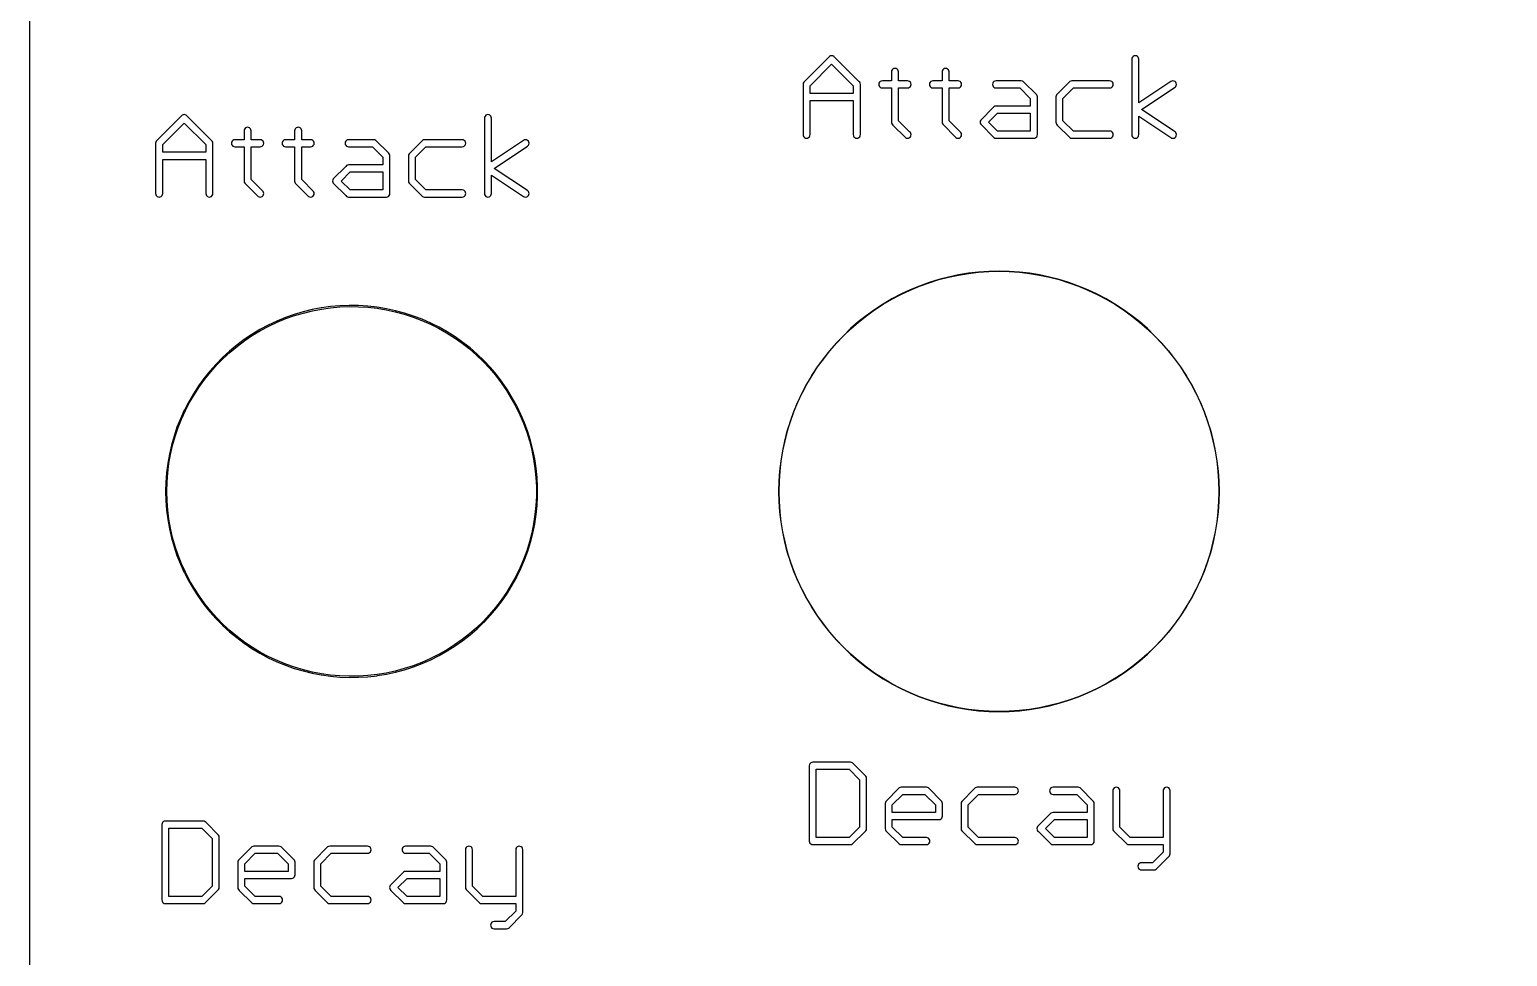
# Model space of a CAD drawing. Extents: x 3 to 66, y 0 to 129.
# Drawn here: x 2.71 to 34.6, y 85.11 to 105.1 of the extents above; entities that cross this region are included whole.
import ezdxf

# ---------------------------------------------------------------- set-up
doc = ezdxf.new("R2010")
doc.units = 0

msp = doc.modelspace()

# ---------------------------------------------------------------- linework, layer by layer
at = {"color": 34, "true_color": 0x008000}
for points in [[(2.7051, 0.3175, 0), (63.32474, 0.3175, 0), (63.32474, 128.81864, 0), (2.7051, 128.81864, 0), (2.7051, 0.3175, 0)], [(19.40999, 103.9638, 0), (19.39915, 103.94256, 0), (19.39543, 103.91902, 0), (19.39543, 102.83444, 0), (19.39915, 102.81089, 0), (19.40999, 102.78965, 0), (19.42685, 102.77279, 0), (19.44809, 102.76196, 0), (19.47163, 102.75824, 0), (19.49518, 102.76196, 0), (19.51642, 102.77279, 0), (19.53328, 102.78965, 0), (19.54411, 102.81089, 0), (19.54783, 102.83444, 0), (19.54783, 103.57103, 0), (20.48002, 103.57103, 0), (20.48002, 102.83444, 0), (20.48374, 102.81089, 0), (20.49457, 102.78965, 0), (20.51143, 102.77279, 0), (20.53267, 102.76196, 0), (20.55622, 102.75824, 0), (20.57976, 102.76196, 0), (20.601, 102.77279, 0), (20.61786, 102.78965, 0), (20.62869, 102.81089, 0), (20.63242, 102.83444, 0), (20.63242, 103.91902, 0), (20.62869, 103.94256, 0), (20.61786, 103.9638, 0), (20.601, 103.98066, 0), (20.05744, 104.52168, 0), (20.0362, 104.53251, 0), (20.01266, 104.53623, 0), (19.98911, 104.53251, 0), (19.96787, 104.52168, 0), (19.40999, 103.9638, 0)], [(20.48002, 103.72343, 0), (19.54783, 103.72343, 0), (19.54783, 103.88878, 0), (20.01276, 104.35371, 0), (20.48002, 103.88863, 0), (20.48002, 103.72343, 0)], [(27.37866, 102.75824, 0), (27.4022, 102.76196, 0), (27.42344, 102.77279, 0), (27.4403, 102.78965, 0), (27.45113, 102.81089, 0), (27.45486, 102.83444, 0), (27.45113, 102.85798, 0), (27.4403, 102.87922, 0), (27.42344, 102.89608, 0), (26.70304, 103.3756, 0), (27.42344, 103.85737, 0), (27.4403, 103.87423, 0), (27.45113, 103.89547, 0), (27.45486, 103.91902, 0), (27.45113, 103.94256, 0), (27.4403, 103.9638, 0), (27.42344, 103.98066, 0), (27.4022, 103.99149, 0), (27.37866, 103.99522, 0), (27.35511, 103.99149, 0), (27.33387, 103.98066, 0), (26.64206, 103.51801, 0), (26.64206, 104.46003, 0), (26.63833, 104.48358, 0), (26.6275, 104.50482, 0), (26.61064, 104.52168, 0), (26.5894, 104.53251, 0), (26.56586, 104.53623, 0), (26.54231, 104.53251, 0), (26.52107, 104.52168, 0), (26.50421, 104.50482, 0), (26.49338, 104.48358, 0), (26.48966, 104.46003, 0), (26.48966, 102.83444, 0), (26.49338, 102.81089, 0), (26.50421, 102.78965, 0), (26.52107, 102.77279, 0), (26.54231, 102.76196, 0), (26.56586, 102.75824, 0), (26.5894, 102.76196, 0), (26.61064, 102.77279, 0), (26.6275, 102.78965, 0), (26.63833, 102.81089, 0), (26.64206, 102.83444, 0), (26.64206, 103.23328, 0), (27.33387, 102.77279, 0), (27.35511, 102.76196, 0), (27.37866, 102.75824, 0)], [(21.65096, 102.75824, 0), (21.6745, 102.76196, 0), (21.69574, 102.77279, 0), (21.7126, 102.78965, 0), (21.72343, 102.81089, 0), (21.72716, 102.83444, 0), (21.72343, 102.85798, 0), (21.7126, 102.87922, 0), (21.69574, 102.89608, 0), (21.45538, 103.13419, 0), (21.45538, 103.84282, 0), (21.65096, 103.84282, 0), (21.6745, 103.84654, 0), (21.69574, 103.85737, 0), (21.7126, 103.87423, 0), (21.72343, 103.89547, 0), (21.72716, 103.91902, 0), (21.72343, 103.94256, 0), (21.7126, 103.9638, 0), (21.69574, 103.98066, 0), (21.6745, 103.99149, 0), (21.65096, 103.99522, 0), (21.45538, 103.99522, 0), (21.45538, 104.18825, 0), (21.45165, 104.2118, 0), (21.44082, 104.23304, 0), (21.42396, 104.2499, 0), (21.40272, 104.26073, 0), (21.37918, 104.26445, 0), (21.35563, 104.26073, 0), (21.33439, 104.2499, 0), (21.31753, 104.23304, 0), (21.3067, 104.2118, 0), (21.30298, 104.18825, 0), (21.30298, 103.99522, 0), (21.1074, 103.99522, 0), (21.08385, 103.99149, 0), (21.06261, 103.98066, 0), (21.04575, 103.9638, 0), (21.03492, 103.94256, 0), (21.0312, 103.91902, 0), (21.03492, 103.89547, 0), (21.04575, 103.87423, 0), (21.06261, 103.85737, 0), (21.08385, 103.84654, 0), (21.1074, 103.84282, 0), (21.30298, 103.84282, 0), (21.30298, 103.10367, 0), (21.3067, 103.08013, 0), (21.31753, 103.05889, 0), (21.33439, 103.04203, 0), (21.60617, 102.77279, 0), (21.62741, 102.76196, 0), (21.65096, 102.75824, 0)], [(22.69583, 102.77279, 0), (22.71707, 102.76196, 0), (22.74062, 102.75824, 0), (22.76416, 102.76196, 0), (22.7854, 102.77279, 0), (22.80226, 102.78965, 0), (22.81309, 102.81089, 0), (22.81682, 102.83444, 0), (22.81309, 102.85798, 0), (22.80226, 102.87922, 0), (22.54758, 103.1339, 0), (22.54758, 103.84282, 0), (22.74062, 103.84282, 0), (22.76416, 103.84654, 0), (22.7854, 103.85737, 0), (22.80226, 103.87423, 0), (22.81309, 103.89547, 0), (22.81682, 103.91902, 0), (22.81309, 103.94256, 0), (22.80226, 103.9638, 0), (22.7854, 103.98066, 0), (22.76416, 103.99149, 0), (22.74062, 103.99522, 0), (22.54758, 103.99522, 0), (22.54758, 104.18825, 0), (22.54385, 104.2118, 0), (22.53302, 104.23304, 0), (22.51616, 104.2499, 0), (22.49492, 104.26073, 0), (22.47138, 104.26445, 0), (22.44783, 104.26073, 0), (22.42659, 104.2499, 0), (22.40973, 104.23304, 0), (22.3989, 104.2118, 0), (22.39518, 104.18825, 0), (22.39518, 103.99522, 0), (22.1996, 103.99522, 0), (22.17605, 103.99149, 0), (22.15481, 103.98066, 0), (22.13795, 103.9638, 0), (22.12712, 103.94256, 0), (22.1234, 103.91902, 0), (22.12712, 103.89547, 0), (22.13795, 103.87423, 0), (22.15481, 103.85737, 0), (22.17605, 103.84654, 0), (22.1996, 103.84282, 0), (22.39518, 103.84282, 0), (22.39518, 103.10367, 0), (22.3989, 103.08013, 0), (22.40973, 103.05889, 0), (22.69583, 102.77279, 0)], [(23.56104, 103.99522, 0), (23.53749, 103.99149, 0), (23.51625, 103.98066, 0), (23.49939, 103.9638, 0), (23.48856, 103.94256, 0), (23.48484, 103.91902, 0), (23.48856, 103.89547, 0), (23.49939, 103.87423, 0), (23.51625, 103.85737, 0), (23.53749, 103.84654, 0), (23.56104, 103.84282, 0), (24.07436, 103.84282, 0), (24.30017, 103.61701, 0), (24.30017, 103.45165, 0), (23.56104, 103.45165, 0), (23.53749, 103.44793, 0), (23.51625, 103.4371, 0), (23.49939, 103.42024, 0), (23.23015, 103.14846, 0), (23.21932, 103.12722, 0), (23.2156, 103.10367, 0), (23.21932, 103.08013, 0), (23.23015, 103.05889, 0), (23.51625, 102.77279, 0), (23.53749, 102.76196, 0), (23.56104, 102.75824, 0), (24.37637, 102.75824, 0), (24.39992, 102.76196, 0), (24.42116, 102.77279, 0), (24.43802, 102.78965, 0), (24.44885, 102.81089, 0), (24.45257, 102.83444, 0), (24.45257, 103.64723, 0), (24.44885, 103.67078, 0), (24.43802, 103.69202, 0), (24.14938, 103.98066, 0), (24.12814, 103.99149, 0), (24.1046, 103.99522, 0), (23.56104, 103.99522, 0)], [(26.01214, 102.75824, 0), (26.03568, 102.76196, 0), (26.05692, 102.77279, 0), (26.07378, 102.78965, 0), (26.08461, 102.81089, 0), (26.08834, 102.83444, 0), (26.08461, 102.85798, 0), (26.07378, 102.87922, 0), (26.05692, 102.89608, 0), (26.03568, 102.90691, 0), (26.01214, 102.91064, 0), (25.22942, 102.91064, 0), (25.00376, 103.13419, 0), (25.00376, 103.61701, 0), (25.22957, 103.84282, 0), (26.01214, 103.84282, 0), (26.03568, 103.84654, 0), (26.05692, 103.85737, 0), (26.07378, 103.87423, 0), (26.08461, 103.89547, 0), (26.08834, 103.91902, 0), (26.08461, 103.94256, 0), (26.07378, 103.9638, 0), (26.05692, 103.98066, 0), (26.03568, 103.99149, 0), (26.01214, 103.99522, 0), (25.19934, 103.99522, 0), (25.17579, 103.99149, 0), (25.15455, 103.98066, 0), (24.86591, 103.69202, 0), (24.85508, 103.67078, 0), (24.85136, 103.64723, 0), (24.85136, 103.10367, 0), (24.85508, 103.08013, 0), (24.86591, 103.05889, 0), (24.88277, 103.04203, 0), (25.15455, 102.77279, 0), (25.17579, 102.76196, 0), (25.19934, 102.75824, 0), (26.01214, 102.75824, 0)], [(5.43999, 102.6938, 0), (5.42916, 102.67256, 0), (5.42543, 102.64901, 0), (5.42543, 101.56444, 0), (5.42916, 101.54089, 0), (5.43999, 101.51965, 0), (5.45685, 101.50279, 0), (5.47809, 101.49196, 0), (5.50163, 101.48824, 0), (5.52518, 101.49196, 0), (5.54642, 101.50279, 0), (5.56328, 101.51965, 0), (5.57411, 101.54089, 0), (5.57783, 101.56444, 0), (5.57783, 102.30103, 0), (6.51001, 102.30103, 0), (6.51001, 101.56444, 0), (6.51374, 101.54089, 0), (6.52457, 101.51965, 0), (6.54143, 101.50279, 0), (6.56267, 101.49196, 0), (6.58621, 101.48824, 0), (6.60976, 101.49196, 0), (6.631, 101.50279, 0), (6.64786, 101.51965, 0), (6.65869, 101.54089, 0), (6.66241, 101.56444, 0), (6.66241, 102.64901, 0), (6.65869, 102.67256, 0), (6.64786, 102.6938, 0), (6.631, 102.71066, 0), (6.08744, 103.25168, 0), (6.0662, 103.26251, 0), (6.04266, 103.26623, 0), (6.01911, 103.26251, 0), (5.99787, 103.25168, 0), (5.43999, 102.6938, 0)], [(6.51001, 102.45343, 0), (5.57783, 102.45343, 0), (5.57783, 102.61878, 0), (6.04276, 103.08371, 0), (6.51001, 102.61864, 0), (6.51001, 102.45343, 0)], [(13.40866, 101.48824, 0), (13.4322, 101.49196, 0), (13.45344, 101.50279, 0), (13.4703, 101.51965, 0), (13.48113, 101.54089, 0), (13.48486, 101.56444, 0), (13.48113, 101.58798, 0), (13.4703, 101.60922, 0), (13.45344, 101.62608, 0), (12.73304, 102.1056, 0), (13.45344, 102.58737, 0), (13.4703, 102.60423, 0), (13.48113, 102.62547, 0), (13.48486, 102.64901, 0), (13.48113, 102.67256, 0), (13.4703, 102.6938, 0), (13.45344, 102.71066, 0), (13.4322, 102.72149, 0), (13.40866, 102.72521, 0), (13.38511, 102.72149, 0), (13.36387, 102.71066, 0), (12.67206, 102.24801, 0), (12.67206, 103.19003, 0), (12.66833, 103.21358, 0), (12.6575, 103.23482, 0), (12.64064, 103.25168, 0), (12.6194, 103.26251, 0), (12.59586, 103.26623, 0), (12.57231, 103.26251, 0), (12.55107, 103.25168, 0), (12.53421, 103.23482, 0), (12.52338, 103.21358, 0), (12.51966, 103.19003, 0), (12.51966, 101.56444, 0), (12.52338, 101.54089, 0), (12.53421, 101.51965, 0), (12.55107, 101.50279, 0), (12.57231, 101.49196, 0), (12.59586, 101.48824, 0), (12.6194, 101.49196, 0), (12.64064, 101.50279, 0), (12.6575, 101.51965, 0), (12.66833, 101.54089, 0), (12.67206, 101.56444, 0), (12.67206, 101.96328, 0), (13.36387, 101.50279, 0), (13.38511, 101.49196, 0), (13.40866, 101.48824, 0)], [(24.30017, 102.91064, 0), (23.59126, 102.91064, 0), (23.39801, 103.10389, 0), (23.59155, 103.29925, 0), (24.30017, 103.29925, 0), (24.30017, 102.91064, 0)], [(7.68096, 101.48824, 0), (7.7045, 101.49196, 0), (7.72574, 101.50279, 0), (7.7426, 101.51965, 0), (7.75343, 101.54089, 0), (7.75716, 101.56444, 0), (7.75343, 101.58798, 0), (7.7426, 101.60922, 0), (7.72574, 101.62608, 0), (7.48538, 101.86419, 0), (7.48538, 102.57281, 0), (7.68096, 102.57281, 0), (7.7045, 102.57654, 0), (7.72574, 102.58737, 0), (7.7426, 102.60423, 0), (7.75343, 102.62547, 0), (7.75716, 102.64901, 0), (7.75343, 102.67256, 0), (7.7426, 102.6938, 0), (7.72574, 102.71066, 0), (7.7045, 102.72149, 0), (7.68096, 102.72521, 0), (7.48538, 102.72521, 0), (7.48538, 102.91825, 0), (7.48165, 102.9418, 0), (7.47082, 102.96304, 0), (7.45396, 102.9799, 0), (7.43272, 102.99073, 0), (7.40918, 102.99445, 0), (7.38563, 102.99073, 0), (7.36439, 102.9799, 0), (7.34753, 102.96304, 0), (7.3367, 102.9418, 0), (7.33298, 102.91825, 0), (7.33298, 102.72521, 0), (7.1374, 102.72521, 0), (7.11385, 102.72149, 0), (7.09261, 102.71066, 0), (7.07575, 102.6938, 0), (7.06492, 102.67256, 0), (7.0612, 102.64901, 0), (7.06492, 102.62547, 0), (7.07575, 102.60423, 0), (7.09261, 102.58737, 0), (7.11385, 102.57654, 0), (7.1374, 102.57281, 0), (7.33298, 102.57281, 0), (7.33298, 101.83367, 0), (7.3367, 101.81013, 0), (7.34753, 101.78889, 0), (7.36439, 101.77203, 0), (7.63617, 101.50279, 0), (7.65741, 101.49196, 0), (7.68096, 101.48824, 0)], [(8.72583, 101.50279, 0), (8.74707, 101.49196, 0), (8.77061, 101.48824, 0), (8.79416, 101.49196, 0), (8.8154, 101.50279, 0), (8.83226, 101.51965, 0), (8.84309, 101.54089, 0), (8.84681, 101.56444, 0), (8.84309, 101.58798, 0), (8.83226, 101.60922, 0), (8.57757, 101.86391, 0), (8.57757, 102.57281, 0), (8.77061, 102.57281, 0), (8.79416, 102.57654, 0), (8.8154, 102.58737, 0), (8.83226, 102.60423, 0), (8.84309, 102.62547, 0), (8.84681, 102.64901, 0), (8.84309, 102.67256, 0), (8.83226, 102.6938, 0), (8.8154, 102.71066, 0), (8.79416, 102.72149, 0), (8.77061, 102.72521, 0), (8.57757, 102.72521, 0), (8.57757, 102.91825, 0), (8.57385, 102.9418, 0), (8.56302, 102.96304, 0), (8.54616, 102.9799, 0), (8.52492, 102.99073, 0), (8.50137, 102.99445, 0), (8.47783, 102.99073, 0), (8.45659, 102.9799, 0), (8.43973, 102.96304, 0), (8.4289, 102.9418, 0), (8.42517, 102.91825, 0), (8.42517, 102.72521, 0), (8.2296, 102.72521, 0), (8.20604, 102.72149, 0), (8.18481, 102.71066, 0), (8.16794, 102.6938, 0), (8.15712, 102.67256, 0), (8.1534, 102.64901, 0), (8.15712, 102.62547, 0), (8.16794, 102.60423, 0), (8.18481, 102.58737, 0), (8.20604, 102.57654, 0), (8.2296, 102.57281, 0), (8.42517, 102.57281, 0), (8.42517, 101.83367, 0), (8.4289, 101.81013, 0), (8.43973, 101.78889, 0), (8.72583, 101.50279, 0)], [(9.59104, 102.72521, 0), (9.56748, 102.72149, 0), (9.54625, 102.71066, 0), (9.52938, 102.6938, 0), (9.51856, 102.67256, 0), (9.51484, 102.64901, 0), (9.51856, 102.62547, 0), (9.52938, 102.60423, 0), (9.54625, 102.58737, 0), (9.56748, 102.57654, 0), (9.59104, 102.57281, 0), (10.10437, 102.57281, 0), (10.33018, 102.347, 0), (10.33018, 102.18166, 0), (9.59104, 102.18166, 0), (9.56748, 102.17793, 0), (9.54625, 102.1671, 0), (9.52938, 102.15024, 0), (9.26015, 101.87846, 0), (9.24932, 101.85722, 0), (9.2456, 101.83367, 0), (9.24932, 101.81013, 0), (9.26015, 101.78889, 0), (9.52937, 101.51967, 0), (9.52938, 101.51965, 0), (9.54625, 101.50279, 0), (9.56748, 101.49196, 0), (9.59104, 101.48824, 0), (10.40638, 101.48824, 0), (10.42991, 101.49196, 0), (10.45116, 101.50279, 0), (10.46801, 101.51965, 0), (10.47885, 101.54089, 0), (10.48258, 101.56444, 0), (10.48258, 102.37723, 0), (10.47885, 102.40078, 0), (10.46801, 102.42202, 0), (10.45116, 102.43888, 0), (10.45114, 102.43889, 0), (10.17938, 102.71066, 0), (10.15814, 102.72149, 0), (10.1346, 102.72521, 0), (9.59104, 102.72521, 0)], [(12.04214, 101.48824, 0), (12.06568, 101.49196, 0), (12.08692, 101.50279, 0), (12.10378, 101.51965, 0), (12.11461, 101.54089, 0), (12.11834, 101.56444, 0), (12.11461, 101.58798, 0), (12.10378, 101.60922, 0), (12.08692, 101.62608, 0), (12.06568, 101.63691, 0), (12.04214, 101.64064, 0), (11.25942, 101.64064, 0), (11.03376, 101.86419, 0), (11.03376, 102.34701, 0), (11.25956, 102.57281, 0), (12.04214, 102.57281, 0), (12.06568, 102.57654, 0), (12.08692, 102.58737, 0), (12.10378, 102.60423, 0), (12.11461, 102.62547, 0), (12.11834, 102.64901, 0), (12.11461, 102.67256, 0), (12.10378, 102.6938, 0), (12.08692, 102.71066, 0), (12.06568, 102.72149, 0), (12.04214, 102.72521, 0), (11.22933, 102.72521, 0), (11.20579, 102.72149, 0), (11.18455, 102.71066, 0), (10.89591, 102.42202, 0), (10.88508, 102.40078, 0), (10.88136, 102.37723, 0), (10.88136, 101.83367, 0), (10.88508, 101.81013, 0), (10.89591, 101.78889, 0), (10.91277, 101.77203, 0), (11.18455, 101.50279, 0), (11.20579, 101.49196, 0), (11.22933, 101.48824, 0), (12.04214, 101.48824, 0)], [(10.33018, 101.64064, 0), (9.62126, 101.64064, 0), (9.42801, 101.83389, 0), (9.62156, 102.02926, 0), (10.33018, 102.02926, 0), (10.33018, 101.64064, 0)], [(23.4061, 99.88423, 0), (23.18512, 99.86899, 0), (22.96922, 99.84359, 0), (22.96882, 99.84352, 0), (22.75038, 99.80796, 0), (22.53702, 99.76224, 0), (22.32366, 99.7089, 0), (22.11538, 99.64286, 0), (21.9071, 99.5692, 0), (21.70644, 99.48538, 0), (21.50578, 99.3914, 0), (21.50543, 99.39122, 0), (21.31239, 99.28962, 0), (21.12443, 99.17786, 0), (20.93901, 99.05848, 0), (20.7612, 98.92894, 0), (20.58849, 98.79432, 0), (20.42339, 98.64954, 0), (20.26591, 98.49714, 0), (20.26563, 98.49686, 0), (20.11323, 98.33938, 0), (19.96845, 98.17428, 0), (19.83383, 98.00156, 0), (19.70429, 97.82376, 0), (19.58491, 97.63834, 0), (19.47315, 97.45038, 0), (19.47297, 97.45003, 0), (19.37155, 97.25734, 0), (19.37137, 97.25699, 0), (19.27739, 97.05633, 0), (19.19357, 96.85567, 0), (19.11991, 96.64739, 0), (19.05387, 96.43911, 0), (19.00053, 96.22575, 0), (18.9548, 96.01239, 0), (18.95474, 96.01199, 0), (18.95474, 96.01198, 0), (18.91925, 95.79395, 0), (18.91918, 95.79355, 0), (18.89379, 95.57766, 0), (18.87854, 95.35668, 0), (18.87346, 95.13824, 0), (18.87854, 94.9198, 0), (18.89379, 94.69882, 0), (18.91918, 94.48292, 0), (18.91925, 94.48252, 0), (18.9548, 94.26408, 0), (19.00053, 94.05072, 0), (19.05387, 93.83736, 0), (19.11991, 93.62908, 0), (19.19357, 93.4208, 0), (19.27739, 93.22014, 0), (19.37137, 93.01948, 0), (19.37155, 93.01913, 0), (19.47315, 92.82609, 0), (19.58491, 92.63813, 0), (19.70429, 92.45271, 0), (19.83383, 92.27491, 0), (19.96845, 92.10219, 0), (20.11323, 91.93709, 0), (20.26563, 91.77961, 0), (20.26591, 91.77933, 0), (20.42339, 91.62693, 0), (20.58849, 91.48215, 0), (20.7612, 91.34753, 0), (20.93901, 91.21799, 0), (21.12443, 91.09861, 0), (21.31239, 90.98685, 0), (21.50543, 90.88525, 0), (21.50578, 90.88507, 0), (21.70644, 90.79109, 0), (21.9071, 90.70727, 0), (22.11538, 90.63361, 0), (22.32366, 90.56757, 0), (22.53702, 90.51423, 0), (22.75038, 90.46851, 0), (22.75078, 90.46844, 0), (22.75079, 90.46844, 0), (22.96882, 90.43295, 0), (22.96922, 90.43288, 0), (23.18512, 90.40749, 0), (23.4061, 90.39224, 0), (23.62454, 90.38717, 0), (23.84297, 90.39224, 0), (24.06396, 90.40749, 0), (24.27986, 90.43288, 0), (24.28025, 90.43295, 0), (24.49828, 90.46844, 0), (24.4983, 90.46844, 0), (24.49869, 90.46851, 0), (24.71205, 90.51423, 0), (24.92541, 90.56757, 0), (25.13369, 90.63361, 0), (25.34197, 90.70727, 0), (25.54263, 90.79109, 0), (25.74329, 90.88507, 0), (25.74364, 90.88525, 0), (25.93668, 90.98685, 0), (26.12464, 91.09861, 0), (26.31006, 91.21799, 0), (26.48786, 91.34753, 0), (26.66058, 91.48215, 0), (26.82568, 91.62693, 0), (26.98316, 91.77933, 0), (26.98344, 91.77961, 0), (27.13584, 91.93709, 0), (27.28062, 92.10219, 0), (27.41524, 92.27491, 0), (27.54478, 92.45271, 0), (27.66416, 92.63813, 0), (27.77592, 92.82609, 0), (27.87752, 93.01913, 0), (27.8777, 93.01948, 0), (27.97168, 93.22014, 0), (28.0555, 93.4208, 0), (28.12916, 93.62908, 0), (28.1952, 93.83736, 0), (28.24854, 94.05072, 0), (28.29426, 94.26408, 0), (28.32982, 94.48252, 0), (28.32989, 94.48292, 0), (28.35529, 94.69882, 0), (28.37053, 94.9198, 0), (28.37561, 95.13824, 0), (28.37053, 95.35668, 0), (28.35529, 95.57766, 0), (28.32989, 95.79355, 0), (28.32982, 95.79395, 0), (28.29433, 96.01198, 0), (28.29433, 96.01199, 0), (28.29426, 96.01239, 0), (28.24854, 96.22575, 0), (28.1952, 96.43911, 0), (28.12916, 96.64739, 0), (28.0555, 96.85567, 0), (27.97168, 97.05633, 0), (27.8777, 97.25699, 0), (27.87752, 97.25734, 0), (27.7761, 97.45003, 0), (27.77592, 97.45038, 0), (27.66416, 97.63834, 0), (27.54478, 97.82376, 0), (27.41524, 98.00156, 0), (27.28062, 98.17428, 0), (27.13584, 98.33938, 0), (26.98344, 98.49686, 0), (26.98316, 98.49714, 0), (26.82568, 98.64954, 0), (26.66058, 98.79432, 0), (26.48786, 98.92894, 0), (26.31006, 99.05848, 0), (26.12464, 99.17786, 0), (25.93668, 99.28962, 0), (25.74364, 99.39122, 0), (25.74329, 99.3914, 0), (25.54263, 99.48538, 0), (25.34197, 99.5692, 0), (25.13369, 99.64286, 0), (24.92541, 99.7089, 0), (24.71205, 99.76224, 0), (24.49869, 99.80796, 0), (24.28025, 99.84352, 0), (24.27986, 99.84359, 0), (24.06396, 99.86899, 0), (23.84297, 99.88423, 0), (23.62454, 99.88931, 0), (23.4061, 99.88423, 0)], [(24.06396, 90.41003, 0), (23.84297, 90.39479, 0), (23.62454, 90.38971, 0), (23.4061, 90.39479, 0), (23.18512, 90.41003, 0), (22.96922, 90.43543, 0), (22.9692, 90.43543, 0), (22.75117, 90.47092, 0), (22.53781, 90.51664, 0), (22.32445, 90.56998, 0), (22.11617, 90.63602, 0), (21.90789, 90.70968, 0), (21.70723, 90.7935, 0), (21.50664, 90.88745, 0), (21.31388, 90.9889, 0), (21.12592, 91.10066, 0), (20.9405, 91.22004, 0), (20.76269, 91.34958, 0), (20.58998, 91.4842, 0), (20.42488, 91.62898, 0), (20.26753, 91.78124, 0), (20.11527, 91.93858, 0), (19.9705, 92.10368, 0), (19.83588, 92.2764, 0), (19.70634, 92.4542, 0), (19.58696, 92.63962, 0), (19.4752, 92.82758, 0), (19.37378, 93.02027, 0), (19.2798, 93.22093, 0), (19.19597, 93.42159, 0), (19.12231, 93.62987, 0), (19.05628, 93.83815, 0), (19.00293, 94.05151, 0), (18.95722, 94.26487, 0), (18.92173, 94.4829, 0), (18.92173, 94.48292, 0), (18.89633, 94.69882, 0), (18.88109, 94.9198, 0), (18.87601, 95.13824, 0), (18.88109, 95.35668, 0), (18.89633, 95.57766, 0), (18.92173, 95.79355, 0), (18.92173, 95.79357, 0), (18.95722, 96.0116, 0), (19.00293, 96.22496, 0), (19.05628, 96.43832, 0), (19.12231, 96.6466, 0), (19.19597, 96.85488, 0), (19.2798, 97.05554, 0), (19.37375, 97.25613, 0), (19.4752, 97.44889, 0), (19.58696, 97.63685, 0), (19.70634, 97.82227, 0), (19.83588, 98.00007, 0), (19.9705, 98.17279, 0), (20.11527, 98.33789, 0), (20.26753, 98.49523, 0), (20.42488, 98.64749, 0), (20.58998, 98.79227, 0), (20.76269, 98.92689, 0), (20.9405, 99.05643, 0), (21.12592, 99.17581, 0), (21.31388, 99.28757, 0), (21.50664, 99.38902, 0), (21.70723, 99.48297, 0), (21.90789, 99.56679, 0), (22.11617, 99.64045, 0), (22.32445, 99.70649, 0), (22.53781, 99.75983, 0), (22.75117, 99.80555, 0), (22.9693, 99.84106, 0), (23.18512, 99.86644, 0), (23.4061, 99.88169, 0), (23.62454, 99.88676, 0), (23.84297, 99.88169, 0), (24.06396, 99.86644, 0), (24.27975, 99.84106, 0), (24.4979, 99.80555, 0), (24.71126, 99.75983, 0), (24.92462, 99.70649, 0), (25.1329, 99.64045, 0), (25.34118, 99.56679, 0), (25.54184, 99.48297, 0), (25.74243, 99.38902, 0), (25.93519, 99.28757, 0), (26.12315, 99.17581, 0), (26.30857, 99.05643, 0), (26.48637, 98.92689, 0), (26.65909, 98.79227, 0), (26.82419, 98.64749, 0), (26.98153, 98.49523, 0), (27.13379, 98.33789, 0), (27.27857, 98.17279, 0), (27.41319, 98.00007, 0), (27.54273, 97.82227, 0), (27.66211, 97.63685, 0), (27.77387, 97.44889, 0), (27.87532, 97.25613, 0), (27.96927, 97.05554, 0), (28.05309, 96.85488, 0), (28.12675, 96.6466, 0), (28.19279, 96.43832, 0), (28.24613, 96.22496, 0), (28.29185, 96.0116, 0), (28.32734, 95.79357, 0), (28.32734, 95.79355, 0), (28.35274, 95.57766, 0), (28.36798, 95.35668, 0), (28.37306, 95.13824, 0), (28.36798, 94.9198, 0), (28.35274, 94.69882, 0), (28.32734, 94.48292, 0), (28.32734, 94.4829, 0), (28.29185, 94.26487, 0), (28.24613, 94.05151, 0), (28.19279, 93.83815, 0), (28.12675, 93.62987, 0), (28.05309, 93.42159, 0), (27.96927, 93.22093, 0), (27.87529, 93.02027, 0), (27.77387, 92.82758, 0), (27.66211, 92.63962, 0), (27.54273, 92.4542, 0), (27.41319, 92.2764, 0), (27.27857, 92.10368, 0), (27.13379, 91.93858, 0), (26.98153, 91.78124, 0), (26.82419, 91.62898, 0), (26.65909, 91.4842, 0), (26.48637, 91.34958, 0), (26.30857, 91.22004, 0), (26.12315, 91.10066, 0), (25.93519, 90.9889, 0), (25.74243, 90.88745, 0), (25.54184, 90.7935, 0), (25.34118, 90.70968, 0), (25.1329, 90.63602, 0), (24.92462, 90.56998, 0), (24.71126, 90.51664, 0), (24.4979, 90.47092, 0), (24.27987, 90.43543, 0), (24.27986, 90.43543, 0), (24.06396, 90.41003, 0)], [(9.40307, 99.14382, 0), (9.20242, 99.12603, 0), (9.00428, 99.09809, 0), (9.00037, 99.09747, 0), (8.80225, 99.05937, 0), (8.60666, 99.01111, 0), (8.41363, 98.95523, 0), (8.22566, 98.88919, 0), (8.03771, 98.81299, 0), (7.85737, 98.72663, 0), (7.85383, 98.72483, 0), (7.67603, 98.63085, 0), (7.50331, 98.52671, 0), (7.33567, 98.41495, 0), (7.17565, 98.29303, 0), (7.02071, 98.16603, 0), (6.87085, 98.02887, 0), (6.86804, 98.02606, 0), (6.72834, 97.88382, 0), (6.59372, 97.73396, 0), (6.46672, 97.57648, 0), (6.34988, 97.41392, 0), (6.24066, 97.24628, 0), (6.13906, 97.07356, 0), (6.04508, 96.89322, 0), (6.04328, 96.88968, 0), (5.962, 96.7068, 0), (5.8858, 96.52138, 0), (5.8223, 96.33088, 0), (5.76642, 96.13784, 0), (5.72324, 95.94226, 0), (5.68768, 95.74414, 0), (5.68706, 95.74022, 0), (5.66166, 95.53956, 0), (5.64642, 95.3389, 0), (5.64134, 95.13824, 0), (5.64642, 94.93757, 0), (5.66166, 94.73692, 0), (5.68706, 94.53626, 0), (5.68768, 94.53233, 0), (5.72324, 94.33421, 0), (5.76642, 94.13863, 0), (5.8223, 93.94559, 0), (5.8858, 93.75509, 0), (5.962, 93.56967, 0), (6.04328, 93.38679, 0), (6.04508, 93.38325, 0), (6.13906, 93.20291, 0), (6.24066, 93.03019, 0), (6.34988, 92.86255, 0), (6.46672, 92.69999, 0), (6.59372, 92.54251, 0), (6.72834, 92.39265, 0), (6.86804, 92.25041, 0), (6.87085, 92.2476, 0), (7.02071, 92.11044, 0), (7.17565, 91.98344, 0), (7.33567, 91.86152, 0), (7.50331, 91.74976, 0), (7.67603, 91.64562, 0), (7.85383, 91.55164, 0), (7.85737, 91.54984, 0), (8.03771, 91.46348, 0), (8.22566, 91.38728, 0), (8.41363, 91.32124, 0), (8.60666, 91.26536, 0), (8.80225, 91.2171, 0), (9.00037, 91.179, 0), (9.00428, 91.17837, 0), (9.20242, 91.15044, 0), (9.40307, 91.13266, 0), (9.60373, 91.12504, 0), (9.80439, 91.12758, 0), (10.00505, 91.14027, 0), (10.20572, 91.16314, 0), (10.20964, 91.16376, 0), (10.40776, 91.19678, 0), (10.60334, 91.23996, 0), (10.79892, 91.29076, 0), (10.98942, 91.35426, 0), (11.17738, 91.42538, 0), (11.3628, 91.50666, 0), (11.5406, 91.59556, 0), (11.54414, 91.59736, 0), (11.7194, 91.69642, 0), (11.88958, 91.80564, 0), (12.05468, 91.92248, 0), (12.21216, 92.0444, 0), (12.36456, 92.17648, 0), (12.50934, 92.31618, 0), (12.51215, 92.31899, 0), (12.64931, 92.46631, 0), (12.77885, 92.61871, 0), (12.90077, 92.77873, 0), (13.01507, 92.94383, 0), (13.12175, 93.11655, 0), (13.21827, 93.29181, 0), (13.22007, 93.29535, 0), (13.30643, 93.47569, 0), (13.38517, 93.66111, 0), (13.45629, 93.85161, 0), (13.51471, 94.04211, 0), (13.56551, 94.23769, 0), (13.60615, 94.43327, 0), (13.60678, 94.43719, 0), (13.63726, 94.63786, 0), (13.65758, 94.83598, 0), (13.66773, 95.03664, 0), (13.66773, 95.23984, 0), (13.65758, 95.44049, 0), (13.63726, 95.63861, 0), (13.60678, 95.83928, 0), (13.60615, 95.8432, 0), (13.56551, 96.03878, 0), (13.51471, 96.23436, 0), (13.45629, 96.42486, 0), (13.38517, 96.61536, 0), (13.30643, 96.80078, 0), (13.22007, 96.98112, 0), (13.21827, 96.98466, 0), (13.12175, 97.15992, 0), (13.01507, 97.33264, 0), (12.90077, 97.49774, 0), (12.77885, 97.65776, 0), (12.64931, 97.81016, 0), (12.51215, 97.95748, 0), (12.50934, 97.96029, 0), (12.36456, 98.09999, 0), (12.21216, 98.23207, 0), (12.05468, 98.35399, 0), (11.88958, 98.47083, 0), (11.7194, 98.58005, 0), (11.54414, 98.67911, 0), (11.5406, 98.68091, 0), (11.3628, 98.76981, 0), (11.17738, 98.85109, 0), (10.98942, 98.92221, 0), (10.79892, 98.98571, 0), (10.60334, 99.03651, 0), (10.40776, 99.07969, 0), (10.20964, 99.11271, 0), (10.20572, 99.11334, 0), (10.00505, 99.13619, 0), (9.80439, 99.14889, 0), (9.60373, 99.15143, 0), (9.40307, 99.14382, 0)], [(10.00505, 91.16567, 0), (9.80439, 91.15297, 0), (9.60373, 91.15043, 0), (9.40307, 91.15806, 0), (9.20242, 91.17584, 0), (9.00696, 91.20339, 0), (8.8101, 91.24125, 0), (8.61452, 91.28951, 0), (8.42148, 91.34539, 0), (8.23352, 91.41143, 0), (8.04556, 91.48763, 0), (7.86665, 91.5733, 0), (7.69096, 91.66617, 0), (7.51824, 91.77031, 0), (7.3506, 91.88207, 0), (7.19058, 92.00399, 0), (7.03564, 92.13099, 0), (6.88628, 92.2677, 0), (6.74889, 92.40758, 0), (6.61427, 92.55744, 0), (6.48727, 92.71492, 0), (6.37043, 92.87748, 0), (6.26121, 93.04512, 0), (6.15961, 93.21784, 0), (6.06717, 93.39522, 0), (5.98615, 93.57752, 0), (5.90995, 93.76294, 0), (5.84645, 93.95344, 0), (5.79057, 94.14648, 0), (5.74739, 94.34206, 0), (5.71225, 94.53782, 0), (5.68705, 94.73692, 0), (5.67181, 94.93757, 0), (5.66673, 95.13824, 0), (5.67181, 95.3389, 0), (5.68705, 95.53956, 0), (5.71225, 95.73861, 0), (5.74739, 95.93441, 0), (5.79057, 96.12999, 0), (5.84645, 96.32303, 0), (5.90995, 96.51353, 0), (5.98615, 96.69895, 0), (6.06717, 96.88125, 0), (6.15961, 97.05863, 0), (6.26121, 97.23135, 0), (6.37043, 97.39899, 0), (6.48727, 97.56155, 0), (6.61427, 97.71903, 0), (6.74889, 97.86889, 0), (6.88628, 98.00877, 0), (7.03564, 98.14548, 0), (7.19058, 98.27248, 0), (7.3506, 98.3944, 0), (7.51824, 98.50616, 0), (7.69096, 98.6103, 0), (7.86665, 98.70317, 0), (8.04556, 98.78884, 0), (8.23352, 98.86504, 0), (8.42148, 98.93108, 0), (8.61452, 98.98696, 0), (8.8101, 99.03522, 0), (9.00696, 99.07308, 0), (9.20242, 99.10064, 0), (9.40307, 99.11842, 0), (9.60373, 99.12603, 0), (9.80439, 99.1235, 0), (10.00505, 99.1108, 0), (10.20506, 99.08802, 0), (10.39991, 99.05554, 0), (10.59549, 99.01236, 0), (10.79107, 98.96156, 0), (10.98157, 98.89806, 0), (11.16953, 98.82694, 0), (11.35495, 98.74566, 0), (11.52967, 98.6583, 0), (11.70447, 98.5595, 0), (11.87465, 98.45028, 0), (12.03975, 98.33344, 0), (12.19723, 98.21152, 0), (12.34963, 98.07944, 0), (12.4925, 97.94158, 0), (12.62876, 97.79523, 0), (12.7583, 97.64283, 0), (12.88022, 97.48281, 0), (12.99452, 97.31771, 0), (13.1012, 97.14499, 0), (13.19692, 96.97119, 0), (13.28228, 96.79293, 0), (13.36102, 96.60751, 0), (13.43214, 96.41701, 0), (13.49056, 96.22651, 0), (13.54136, 96.03093, 0), (13.58191, 95.83577, 0), (13.61185, 95.63861, 0), (13.63217, 95.44049, 0), (13.64233, 95.23984, 0), (13.64233, 95.03664, 0), (13.63217, 94.83598, 0), (13.61185, 94.63786, 0), (13.58191, 94.4407, 0), (13.54136, 94.24554, 0), (13.49056, 94.04996, 0), (13.43214, 93.85946, 0), (13.36102, 93.66896, 0), (13.28228, 93.48354, 0), (13.19692, 93.30528, 0), (13.1012, 93.13148, 0), (12.99452, 92.95876, 0), (12.88022, 92.79366, 0), (12.7583, 92.63364, 0), (12.62876, 92.48124, 0), (12.4925, 92.33489, 0), (12.34963, 92.19703, 0), (12.19723, 92.06495, 0), (12.03975, 91.94303, 0), (11.87465, 91.82619, 0), (11.70447, 91.71697, 0), (11.52967, 91.61817, 0), (11.35495, 91.53081, 0), (11.16953, 91.44953, 0), (10.98157, 91.37841, 0), (10.79107, 91.31491, 0), (10.59549, 91.26411, 0), (10.39991, 91.22093, 0), (10.20506, 91.18845, 0), (10.00505, 91.16567, 0)], [(19.60626, 89.29624, 0), (19.5827, 89.29251, 0), (19.56147, 89.28168, 0), (19.5446, 89.26482, 0), (19.53378, 89.24358, 0), (19.53006, 89.22004, 0), (19.53006, 87.59444, 0), (19.53378, 87.57089, 0), (19.5446, 87.54965, 0), (19.56147, 87.53279, 0), (19.5827, 87.52196, 0), (19.60626, 87.51824, 0), (20.4216, 87.51824, 0), (20.44513, 87.52196, 0), (20.46638, 87.53279, 0), (20.7356, 87.80202, 0), (20.73562, 87.80203, 0), (20.75247, 87.81889, 0), (20.76331, 87.84013, 0), (20.76702, 87.86368, 0), (20.76702, 88.94825, 0), (20.76331, 88.9718, 0), (20.75247, 88.99304, 0), (20.48323, 89.26482, 0), (20.46638, 89.28168, 0), (20.44513, 89.29251, 0), (20.4216, 89.29624, 0), (19.60626, 89.29624, 0)], [(20.39137, 87.67064, 0), (19.68246, 87.67064, 0), (19.68246, 89.14384, 0), (20.39107, 89.14384, 0), (20.61462, 88.91818, 0), (20.61462, 87.89389, 0), (20.39137, 87.67064, 0)], [(22.35268, 88.06298, 0), (22.37392, 88.07381, 0), (22.39078, 88.09067, 0), (22.40161, 88.11191, 0), (22.40534, 88.13546, 0), (22.40534, 88.40723, 0), (22.40161, 88.43078, 0), (22.39078, 88.45202, 0), (22.10214, 88.74066, 0), (22.0809, 88.75149, 0), (22.05736, 88.75522, 0), (21.51634, 88.75522, 0), (21.49279, 88.75149, 0), (21.47155, 88.74066, 0), (21.18291, 88.45202, 0), (21.17208, 88.43078, 0), (21.16836, 88.40723, 0), (21.16836, 87.86368, 0), (21.17208, 87.84013, 0), (21.18291, 87.81889, 0), (21.19977, 87.80203, 0), (21.47155, 87.53279, 0), (21.49279, 87.52196, 0), (21.51634, 87.51824, 0), (22.05736, 87.51824, 0), (22.0809, 87.52196, 0), (22.10214, 87.53279, 0), (22.119, 87.54965, 0), (22.12983, 87.57089, 0), (22.13356, 87.59444, 0), (22.12983, 87.61798, 0), (22.119, 87.63922, 0), (22.10214, 87.65608, 0), (22.0809, 87.66691, 0), (22.05736, 87.67064, 0), (21.54642, 87.67064, 0), (21.32076, 87.89419, 0), (21.32076, 88.05926, 0), (22.32914, 88.05926, 0), (22.35268, 88.06298, 0)], [(23.10731, 87.53279, 0), (23.12855, 87.52196, 0), (23.15209, 87.51824, 0), (23.96744, 87.51824, 0), (23.99098, 87.52196, 0), (24.01222, 87.53279, 0), (24.02908, 87.54965, 0), (24.03991, 87.57089, 0), (24.04364, 87.59444, 0), (24.03991, 87.61798, 0), (24.02908, 87.63922, 0), (24.01222, 87.65608, 0), (23.99098, 87.66691, 0), (23.96744, 87.67064, 0), (23.18232, 87.67064, 0), (22.95906, 87.8939, 0), (22.95906, 88.37715, 0), (23.18262, 88.60282, 0), (23.96744, 88.60282, 0), (23.99098, 88.60654, 0), (24.01222, 88.61737, 0), (24.02908, 88.63423, 0), (24.03991, 88.65547, 0), (24.04364, 88.67902, 0), (24.03991, 88.70256, 0), (24.02908, 88.7238, 0), (24.01222, 88.74066, 0), (23.99098, 88.75149, 0), (23.96744, 88.75522, 0), (23.15209, 88.75522, 0), (23.12855, 88.75149, 0), (23.10731, 88.74066, 0), (23.09045, 88.7238, 0), (22.82121, 88.45202, 0), (22.81038, 88.43078, 0), (22.80666, 88.40723, 0), (22.80666, 87.86368, 0), (22.81038, 87.84013, 0), (22.82121, 87.81889, 0), (23.10731, 87.53279, 0)], [(24.7904, 88.75522, 0), (24.76685, 88.75149, 0), (24.74561, 88.74066, 0), (24.72875, 88.7238, 0), (24.71792, 88.70256, 0), (24.7142, 88.67902, 0), (24.71792, 88.65547, 0), (24.72875, 88.63423, 0), (24.74561, 88.61737, 0), (24.76685, 88.60654, 0), (24.7904, 88.60282, 0), (25.30118, 88.60282, 0), (25.52699, 88.37701, 0), (25.52699, 88.21166, 0), (24.7904, 88.21166, 0), (24.76685, 88.20793, 0), (24.74561, 88.1971, 0), (24.45697, 87.90846, 0), (24.44614, 87.88722, 0), (24.44242, 87.86368, 0), (24.44614, 87.84013, 0), (24.45697, 87.81889, 0), (24.47383, 87.80203, 0), (24.74561, 87.53279, 0), (24.76685, 87.52196, 0), (24.7904, 87.51824, 0), (25.60319, 87.51824, 0), (25.62674, 87.52196, 0), (25.64798, 87.53279, 0), (25.66484, 87.54965, 0), (25.67567, 87.57089, 0), (25.67939, 87.59444, 0), (25.67939, 88.40723, 0), (25.67567, 88.43078, 0), (25.66484, 88.45202, 0), (25.3762, 88.74066, 0), (25.35496, 88.75149, 0), (25.33142, 88.75522, 0), (24.7904, 88.75522, 0)], [(27.30314, 87.27787, 0), (27.31397, 87.29911, 0), (27.3177, 87.32266, 0), (27.3177, 88.67902, 0), (27.31397, 88.70256, 0), (27.30314, 88.7238, 0), (27.28628, 88.74066, 0), (27.26504, 88.75149, 0), (27.2415, 88.75522, 0), (27.21795, 88.75149, 0), (27.19671, 88.74066, 0), (27.17985, 88.7238, 0), (27.16902, 88.70256, 0), (27.1653, 88.67902, 0), (27.1653, 87.67064, 0), (26.45638, 87.67064, 0), (26.23312, 87.8939, 0), (26.23312, 88.67902, 0), (26.22939, 88.70256, 0), (26.21856, 88.7238, 0), (26.2017, 88.74066, 0), (26.18046, 88.75149, 0), (26.15692, 88.75522, 0), (26.13337, 88.75149, 0), (26.11213, 88.74066, 0), (26.09527, 88.7238, 0), (26.08444, 88.70256, 0), (26.08072, 88.67902, 0), (26.08072, 87.86368, 0), (26.08444, 87.84013, 0), (26.09527, 87.81889, 0), (26.38137, 87.53279, 0), (26.40261, 87.52196, 0), (26.42616, 87.51824, 0), (27.1653, 87.51824, 0), (27.1653, 87.35289, 0), (26.93949, 87.12708, 0), (26.69793, 87.12708, 0), (26.67439, 87.12335, 0), (26.65315, 87.11252, 0), (26.63629, 87.09566, 0), (26.62546, 87.07442, 0), (26.62173, 87.05088, 0), (26.62546, 87.02733, 0), (26.63629, 87.00609, 0), (26.65315, 86.98923, 0), (26.67439, 86.9784, 0), (26.69793, 86.97468, 0), (26.96972, 86.97468, 0), (26.99326, 86.9784, 0), (27.0145, 86.98923, 0), (27.30314, 87.27787, 0)], [(22.25294, 88.21166, 0), (21.32076, 88.21166, 0), (21.32076, 88.37701, 0), (21.54657, 88.60282, 0), (22.02712, 88.60282, 0), (22.25294, 88.377, 0), (22.25294, 88.21166, 0)], [(6.78248, 86.54889, 0), (6.79331, 86.57013, 0), (6.79704, 86.59368, 0), (6.79704, 87.67826, 0), (6.79331, 87.7018, 0), (6.78248, 87.72304, 0), (6.51324, 87.99482, 0), (6.49638, 88.01168, 0), (6.47514, 88.02251, 0), (6.4516, 88.02624, 0), (5.63625, 88.02624, 0), (5.61271, 88.02251, 0), (5.59147, 88.01168, 0), (5.57461, 87.99482, 0), (5.56378, 87.97358, 0), (5.56005, 87.95004, 0), (5.56005, 86.32444, 0), (5.56378, 86.30089, 0), (5.57461, 86.27965, 0), (5.59147, 86.26279, 0), (5.61271, 86.25196, 0), (5.63625, 86.24824, 0), (6.4516, 86.24824, 0), (6.47514, 86.25196, 0), (6.49638, 86.26279, 0), (6.78248, 86.54889, 0)], [(25.52699, 87.67064, 0), (24.82048, 87.67064, 0), (24.62533, 87.86396, 0), (24.82063, 88.05926, 0), (25.52699, 88.05926, 0), (25.52699, 87.67064, 0)], [(6.42137, 86.40064, 0), (5.71245, 86.40064, 0), (5.71245, 87.87384, 0), (6.42107, 87.87384, 0), (6.64464, 87.64816, 0), (6.64464, 86.62391, 0), (6.42137, 86.40064, 0)], [(8.38268, 86.79298, 0), (8.40391, 86.80381, 0), (8.42078, 86.82067, 0), (8.4316, 86.84191, 0), (8.43534, 86.86546, 0), (8.43534, 87.13724, 0), (8.4316, 87.16078, 0), (8.42078, 87.18202, 0), (8.13214, 87.47066, 0), (8.1109, 87.48149, 0), (8.08736, 87.48522, 0), (7.54633, 87.48522, 0), (7.52279, 87.48149, 0), (7.50155, 87.47066, 0), (7.21291, 87.18202, 0), (7.20208, 87.16078, 0), (7.19835, 87.13724, 0), (7.19835, 86.59368, 0), (7.20208, 86.57013, 0), (7.21291, 86.54889, 0), (7.22977, 86.53203, 0), (7.50155, 86.26279, 0), (7.52279, 86.25196, 0), (7.54633, 86.24824, 0), (8.08736, 86.24824, 0), (8.1109, 86.25196, 0), (8.13214, 86.26279, 0), (8.14899, 86.27965, 0), (8.15983, 86.30089, 0), (8.16356, 86.32444, 0), (8.15983, 86.34798, 0), (8.14899, 86.36922, 0), (8.13214, 86.38608, 0), (8.1109, 86.39691, 0), (8.08736, 86.40064, 0), (7.57642, 86.40064, 0), (7.35075, 86.6242, 0), (7.35075, 86.78926, 0), (8.35914, 86.78926, 0), (8.38268, 86.79298, 0)], [(9.99743, 86.24824, 0), (10.02098, 86.25196, 0), (10.04222, 86.26279, 0), (10.05908, 86.27965, 0), (10.06991, 86.30089, 0), (10.07363, 86.32444, 0), (10.06991, 86.34798, 0), (10.05908, 86.36922, 0), (10.04222, 86.38608, 0), (10.02098, 86.39691, 0), (9.99743, 86.40064, 0), (9.21232, 86.40064, 0), (8.98905, 86.62391, 0), (8.98905, 87.10714, 0), (9.21262, 87.33282, 0), (9.99743, 87.33282, 0), (10.02098, 87.33654, 0), (10.04222, 87.34737, 0), (10.05908, 87.36423, 0), (10.06991, 87.38547, 0), (10.07363, 87.40902, 0), (10.06991, 87.43256, 0), (10.05908, 87.4538, 0), (10.04222, 87.47066, 0), (10.02098, 87.48149, 0), (9.99743, 87.48522, 0), (9.18209, 87.48522, 0), (9.15855, 87.48149, 0), (9.1373, 87.47066, 0), (9.12045, 87.4538, 0), (8.85121, 87.18202, 0), (8.84038, 87.16078, 0), (8.83665, 87.13724, 0), (8.83665, 86.59368, 0), (8.84038, 86.57013, 0), (8.85121, 86.54889, 0), (8.86807, 86.53203, 0), (9.1373, 86.26279, 0), (9.15855, 86.25196, 0), (9.18209, 86.24824, 0), (9.99743, 86.24824, 0)], [(10.8204, 87.48522, 0), (10.79685, 87.48149, 0), (10.77561, 87.47066, 0), (10.75875, 87.4538, 0), (10.74792, 87.43256, 0), (10.7442, 87.40902, 0), (10.74792, 87.38547, 0), (10.75875, 87.36423, 0), (10.77561, 87.34737, 0), (10.79685, 87.33654, 0), (10.8204, 87.33282, 0), (11.33118, 87.33282, 0), (11.557, 87.107, 0), (11.557, 86.94166, 0), (10.8204, 86.94166, 0), (10.79685, 86.93793, 0), (10.77561, 86.9271, 0), (10.48697, 86.63846, 0), (10.47613, 86.61722, 0), (10.47242, 86.59368, 0), (10.47613, 86.57013, 0), (10.48697, 86.54889, 0), (10.50383, 86.53203, 0), (10.77561, 86.26279, 0), (10.79685, 86.25196, 0), (10.8204, 86.24824, 0), (11.6332, 86.24824, 0), (11.65674, 86.25196, 0), (11.67798, 86.26279, 0), (11.69484, 86.27965, 0), (11.70567, 86.30089, 0), (11.7094, 86.32444, 0), (11.7094, 87.13724, 0), (11.70567, 87.16078, 0), (11.69484, 87.18202, 0), (11.4062, 87.47066, 0), (11.38496, 87.48149, 0), (11.36142, 87.48522, 0), (10.8204, 87.48522, 0)], [(13.33314, 86.00787, 0), (13.34397, 86.02911, 0), (13.34769, 86.05266, 0), (13.34769, 87.40902, 0), (13.34397, 87.43256, 0), (13.33314, 87.4538, 0), (13.31628, 87.47066, 0), (13.29504, 87.48149, 0), (13.27149, 87.48522, 0), (13.24795, 87.48149, 0), (13.22671, 87.47066, 0), (13.20985, 87.4538, 0), (13.19902, 87.43256, 0), (13.19529, 87.40902, 0), (13.19529, 86.40064, 0), (12.48638, 86.40064, 0), (12.26312, 86.6239, 0), (12.26312, 87.40902, 0), (12.25939, 87.43256, 0), (12.24856, 87.4538, 0), (12.2317, 87.47066, 0), (12.21046, 87.48149, 0), (12.18692, 87.48522, 0), (12.16337, 87.48149, 0), (12.14213, 87.47066, 0), (12.12527, 87.4538, 0), (12.11444, 87.43256, 0), (12.11071, 87.40902, 0), (12.11071, 86.59368, 0), (12.11444, 86.57013, 0), (12.12527, 86.54889, 0), (12.41137, 86.26279, 0), (12.43261, 86.25196, 0), (12.45615, 86.24824, 0), (13.19529, 86.24824, 0), (13.19529, 86.08288, 0), (12.96949, 85.85708, 0), (12.72793, 85.85708, 0), (12.70439, 85.85335, 0), (12.68315, 85.84252, 0), (12.66629, 85.82566, 0), (12.65546, 85.80442, 0), (12.65173, 85.78088, 0), (12.65546, 85.75733, 0), (12.66629, 85.73609, 0), (12.68315, 85.71923, 0), (12.70439, 85.7084, 0), (12.72793, 85.70468, 0), (12.99972, 85.70468, 0), (13.02326, 85.7084, 0), (13.0445, 85.71923, 0), (13.33314, 86.00787, 0)], [(8.28294, 86.94166, 0), (7.35075, 86.94166, 0), (7.35075, 87.107, 0), (7.57657, 87.33282, 0), (8.05712, 87.33282, 0), (8.28294, 87.10699, 0), (8.28294, 86.94166, 0)], [(11.557, 86.40064, 0), (10.85048, 86.40064, 0), (10.65533, 86.59396, 0), (10.85063, 86.78926, 0), (11.557, 86.78926, 0), (11.557, 86.40064, 0)]]:
    msp.add_polyline3d(points, close=True, dxfattribs=at)
at = {"color": 5, "true_color": 0x0000ff}
msp.add_polyline3d([(63.32474, 0.3175, 0), (63.32474, 45.35957, 0), (63.33304, 45.36787, 0), (63.34387, 45.38911, 0), (63.3476, 45.41266, 0), (63.3476, 46.76902, 0), (63.34387, 46.79256, 0), (63.33304, 46.8138, 0), (63.32474, 46.8221, 0), (63.32474, 60.46241, 0), (63.4702, 60.60787, 0), (63.48103, 60.62911, 0), (63.48475, 60.65266, 0), (63.48475, 62.00902, 0), (63.48103, 62.03256, 0), (63.4702, 62.0538, 0), (63.45334, 62.07066, 0), (63.4321, 62.08149, 0), (63.40855, 62.08522, 0), (63.32474, 62.08522, 0), (63.32474, 128.81863, 0), (2.7051, 128.81863, 0), (2.7051, 0.3175, 0), (63.32474, 0.3175, 0)], close=True, dxfattribs=at)

doc.saveas('drawing.dxf')
